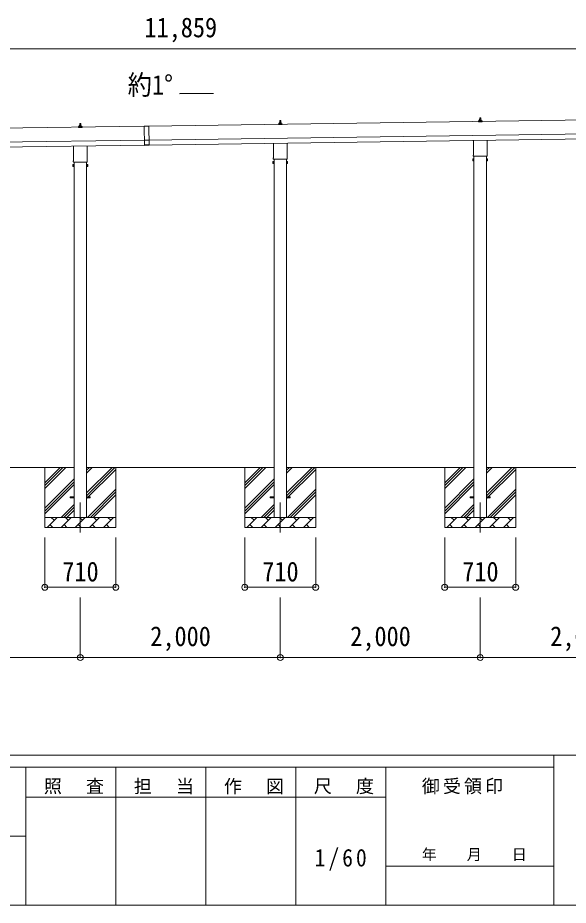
# Model space of a CAD drawing. Units: millimetres at full size, sheet at 1:60. Extents: x -16864 to 16864, y -11640 to 11640.
# Drawn here: x 5321 to 10827, y -11640 to -2764 of the extents above; entities that cross this region are included whole.
import ezdxf
from ezdxf.enums import TextEntityAlignment as Align

# ---------------------------------------------------------------- set-up
doc = ezdxf.new("R2010")
doc.units = ezdxf.units.MM
doc.header["$LTSCALE"] = 60
doc.header["$PDMODE"] = 32
doc.header["$PDSIZE"] = 60
doc.linetypes.add('CHAIN1', pattern=[8, 5, -1, 1, -1])
for name, color, linetype, lineweight in [('0-1_Defpoints', 7, 'CHAIN1', 9), ('0-2_TEXT1', 4, 'Continuous', 9), ('0-3_SHAPE', 7, 'Continuous', 9), ('0-7_PARTS2', 7, 'Continuous', 9), ('0-8_TABLE1', 6, 'Continuous', 9), ('F-0', 7, 'Continuous', 9)]:
    doc.layers.add(name, color=color, linetype=linetype, lineweight=lineweight)
doc.styles.add('ＭＳ ゴシック', font='')
doc.styles.get('ＭＳ ゴシック').set_extended_font_data('MS Gothic')

msp = doc.modelspace()

# ---------------------------------------------------------------- linework, layer by layer
at = {"layer": '0-1_Defpoints'}
for p, q in [((5946.57, -7611.46), (5946.57, -7960.46)), ((7946.57, -7611.46), (7946.57, -7960.46)), ((9946.57, -7611.46), (9946.57, -7960.46))]:
    msp.add_line(p, q, dxfattribs=at)
at = {"layer": '0-2_TEXT1'}
for p, q in [((7277.4, -3520.62), (6941.4, -3525.42)), ((12842.25, -3759.4), (6631.63, -3848.12)), ((7936.87, -3820.7), (7936.87, -3816.48)), ((7937.87, -3816.48), (7955.87, -3816.48)), ((7940.87, -3816.48), (7941.6, -3792.96)), ((7942.6, -3791.98), (7951.15, -3791.98)), ((7952.15, -3792.96), (7952.87, -3816.48)), ((7956.87, -3820.7), (7956.87, -3816.48)), ((9928.62, -3803.41), (9928.62, -3795.7)), ((9965.12, -3803.41), (9928.62, -3803.41)), ((9929.01, -3794.91), (9964.74, -3794.91)), ((9929.39, -3794.73), (9936.11, -3793.1)), ((9936.49, -3792.91), (9957.26, -3792.91)), ((9936.87, -3792.13), (9936.87, -3787.91)), ((9937.87, -3787.91), (9955.87, -3787.91)), ((9940.87, -3787.91), (9941.6, -3764.39)), ((9942.6, -3763.41), (9951.15, -3763.41)), ((9952.15, -3764.39), (9952.87, -3787.91)), ((9956.87, -3792.13), (9956.87, -3787.91)), ((9964.36, -3794.73), (9957.64, -3793.1)), ((9965.12, -3803.41), (9965.12, -3795.7)), ((6586.63, -3848.76), (1051.17, -3927.84)), ((5928.62, -3860.55), (5928.62, -3852.84)), ((5965.12, -3860.55), (5928.62, -3860.55)), ((5929.01, -3852.05), (5964.74, -3852.05)), ((5929.39, -3851.87), (5936.11, -3850.24)), ((5936.49, -3850.05), (5957.26, -3850.05)), ((5936.87, -3849.27), (5936.87, -3845.05)), ((5937.87, -3845.05), (5955.87, -3845.05)), ((5940.87, -3845.05), (5941.6, -3821.53)), ((5942.6, -3820.55), (5951.15, -3820.55)), ((5952.15, -3821.53), (5952.87, -3845.05)), ((5956.87, -3849.27), (5956.87, -3845.05)), ((5964.36, -3851.87), (5957.64, -3850.24)), ((5965.12, -3860.55), (5965.12, -3852.84)), ((6586.62, -3847.76), (6631.62, -3847.12)), ((6586.62, -3847.76), (6589.37, -4040.24)), ((6631.63, -3848.12), (6586.63, -3848.76)), ((6631.62, -3847.12), (6634.37, -4039.6)), ((6633.63, -3988.1), (12844.25, -3899.38)), ((7928.62, -3831.98), (7928.62, -3824.27)), ((7965.12, -3831.98), (7928.62, -3831.98)), ((7929.01, -3823.48), (7964.74, -3823.48)), ((7929.39, -3823.3), (7936.11, -3821.67)), ((7936.49, -3821.48), (7957.26, -3821.48)), ((7964.36, -3823.3), (7957.64, -3821.67)), ((7965.12, -3831.98), (7965.12, -3824.27)), ((1053.17, -4067.83), (6588.63, -3988.75)), ((6633.64, -3989.1), (6588.65, -3989.75)), ((6634.34, -4038.1), (12844.96, -3949.38)), ((9878.27, -4137.4), (9878.27, -3991.76)), ((10014.87, -3989.81), (10014.87, -4137.4)), ((1053.88, -4117.82), (6589.35, -4038.74)), ((5878.27, -4194.54), (5878.27, -4048.9)), ((6014.87, -4046.95), (6014.87, -4194.54)), ((6634.29, -4034.6), (6589.3, -4035.24)), ((6634.37, -4039.6), (6589.37, -4040.24)), ((7878.27, -4165.97), (7878.27, -4020.33)), ((8014.87, -4018.38), (8014.87, -4165.97)), ((7876.57, -4174.74), (7876.57, -4169.24)), ((8016.57, -4169.24), (8016.57, -4174.74)), ((9876.57, -4146.17), (9876.57, -4140.67)), ((10014.5, -4149.67), (9878.63, -4149.67)), ((9884.07, -4149.67), (9884.07, -7761.46)), ((10009.07, -7761.46), (10009.07, -4149.67)), ((10016.57, -4140.67), (10016.57, -4146.17)), ((5872.57, -4232.81), (5873.33, -4231.5)), ((5872.57, -4232.81), (5872.57, -4249.81)), ((5872.57, -4249.81), (5873.33, -4251.13)), ((5879.57, -4236.41), (5873.33, -4236.41)), ((5879.57, -4246.22), (5873.33, -4246.22)), ((5879.57, -4251.13), (5873.33, -4251.13)), ((5876.57, -4203.31), (5876.57, -4197.81)), ((6014.5, -4206.81), (5878.63, -4206.81)), ((5882.07, -4250.51), (5879.57, -4250.51)), ((5884.07, -4206.81), (5884.07, -7761.46)), ((6009.07, -7761.46), (6009.07, -4206.81)), ((6011.07, -4250.51), (6013.57, -4250.51)), ((6013.57, -4236.41), (6019.81, -4236.41)), ((6013.57, -4246.22), (6019.81, -4246.22)), ((6013.57, -4251.13), (6019.81, -4251.13)), ((6016.57, -4197.81), (6016.57, -4203.31)), ((6020.57, -4232.81), (6019.81, -4231.5)), ((6020.57, -4249.81), (6019.81, -4251.13)), ((6020.57, -4232.81), (6020.57, -4249.81)), ((7872.57, -4204.24), (7873.33, -4202.93)), ((7872.57, -4204.24), (7872.57, -4221.24)), ((7872.57, -4221.24), (7873.33, -4222.56)), ((7879.57, -4207.83), (7873.33, -4207.83)), ((7879.57, -4217.65), (7873.33, -4217.65)), ((7879.57, -4222.56), (7873.33, -4222.56)), ((8014.5, -4178.24), (7878.63, -4178.24)), ((7882.07, -4221.94), (7879.57, -4221.94)), ((7884.07, -4178.24), (7884.07, -7761.46)), ((8009.07, -7761.46), (8009.07, -4178.24)), ((8011.07, -4221.94), (8013.57, -4221.94)), ((8013.57, -4207.83), (8019.81, -4207.83)), ((8013.57, -4217.65), (8019.81, -4217.65)), ((8013.57, -4222.56), (8019.81, -4222.56)), ((8020.57, -4204.24), (8019.81, -4202.93)), ((8020.57, -4221.24), (8019.81, -4222.56)), ((8020.57, -4204.24), (8020.57, -4221.24)), ((9872.57, -4175.67), (9873.33, -4174.36)), ((9872.57, -4175.67), (9872.57, -4192.67)), ((9872.57, -4192.67), (9873.33, -4193.99)), ((9879.57, -4179.26), (9873.33, -4179.26)), ((9879.57, -4189.08), (9873.33, -4189.08)), ((9879.57, -4193.99), (9873.33, -4193.99)), ((9882.07, -4193.37), (9879.57, -4193.37)), ((10011.07, -4193.37), (10013.57, -4193.37)), ((10013.57, -4179.26), (10019.81, -4179.26)), ((10013.57, -4189.08), (10019.81, -4189.08)), ((10013.57, -4193.99), (10019.81, -4193.99)), ((10020.57, -4175.67), (10019.81, -4174.36)), ((10020.57, -4192.67), (10019.81, -4193.99)), ((10020.57, -4175.67), (10020.57, -4192.67)), ((5846.57, -7556.96), (5884.07, -7556.96)), ((5846.57, -7565.96), (5846.57, -7556.96)), ((5846.57, -7556.96), (5884.07, -7556.96)), ((5846.57, -7565.96), (5846.57, -7556.96)), ((5846.57, -7565.96), (5884.07, -7565.96)), ((5846.57, -7565.96), (5884.07, -7565.96)), ((6009.07, -7556.96), (6046.57, -7556.96)), ((6009.07, -7556.96), (6046.57, -7556.96)), ((6009.07, -7565.96), (6046.57, -7565.96)), ((6009.07, -7565.96), (6046.57, -7565.96)), ((6046.57, -7565.96), (6046.57, -7556.96)), ((6046.57, -7565.96), (6046.57, -7556.96)), ((7846.57, -7556.96), (7884.07, -7556.96)), ((7846.57, -7565.96), (7846.57, -7556.96)), ((7846.57, -7556.96), (7884.07, -7556.96)), ((7846.57, -7565.96), (7846.57, -7556.96)), ((7846.57, -7565.96), (7884.07, -7565.96)), ((7846.57, -7565.96), (7884.07, -7565.96)), ((8009.07, -7556.96), (8046.57, -7556.96)), ((8009.07, -7556.96), (8046.57, -7556.96)), ((8009.07, -7565.96), (8046.57, -7565.96)), ((8009.07, -7565.96), (8046.57, -7565.96)), ((8046.57, -7565.96), (8046.57, -7556.96)), ((8046.57, -7565.96), (8046.57, -7556.96)), ((9846.57, -7556.96), (9884.07, -7556.96)), ((9846.57, -7565.96), (9846.57, -7556.96)), ((9846.57, -7556.96), (9884.07, -7556.96)), ((9846.57, -7565.96), (9846.57, -7556.96)), ((9846.57, -7565.96), (9884.07, -7565.96)), ((9846.57, -7565.96), (9884.07, -7565.96)), ((10009.07, -7556.96), (10046.57, -7556.96)), ((10009.07, -7556.96), (10046.57, -7556.96)), ((10009.07, -7565.96), (10046.57, -7565.96)), ((10009.07, -7565.96), (10046.57, -7565.96)), ((10046.57, -7565.96), (10046.57, -7556.96)), ((10046.57, -7565.96), (10046.57, -7556.96))]:
    msp.add_line(p, q, dxfattribs=at)
for points in [[(5879.57, -4251.13), (5879.57, -4231.5), (5873.33, -4231.5)], [(5879.57, -4250.51), (5879.57, -4232.11), (5882.07, -4232.11)], [(6013.57, -4250.51), (6013.57, -4232.11), (6011.07, -4232.11)], [(6013.57, -4251.13), (6013.57, -4231.5), (6019.81, -4231.5)], [(7879.57, -4222.56), (7879.57, -4202.93), (7873.33, -4202.93)], [(7879.57, -4221.94), (7879.57, -4203.54), (7882.07, -4203.54)], [(8013.57, -4221.94), (8013.57, -4203.54), (8011.07, -4203.54)], [(8013.57, -4222.56), (8013.57, -4202.93), (8019.81, -4202.93)], [(9879.57, -4193.99), (9879.57, -4174.36), (9873.33, -4174.36)], [(9879.57, -4193.37), (9879.57, -4174.97), (9882.07, -4174.97)], [(10013.57, -4193.37), (10013.57, -4174.97), (10011.07, -4174.97)], [(10013.57, -4193.99), (10013.57, -4174.36), (10019.81, -4174.36)]]:
    msp.add_lwpolyline(points, dxfattribs=at)
for points in [[(5882.07, -4251.81), (5882.07, -4230.81), (5884.07, -4230.81), (5884.07, -4251.81)], [(6011.07, -4251.81), (6011.07, -4230.81), (6009.07, -4230.81), (6009.07, -4251.81)], [(7882.07, -4223.24), (7882.07, -4202.24), (7884.07, -4202.24), (7884.07, -4223.24)], [(8011.07, -4223.24), (8011.07, -4202.24), (8009.07, -4202.24), (8009.07, -4223.24)], [(9882.07, -4194.67), (9882.07, -4173.67), (9884.07, -4173.67), (9884.07, -4194.67)], [(10011.07, -4194.67), (10011.07, -4173.67), (10009.07, -4173.67), (10009.07, -4194.67)]]:
    msp.add_lwpolyline(points, close=True, dxfattribs=at)
for centre, radius, start, end in [((7940.96, -3817.12), 4.13, 90, 171.17633), ((7937.87, -3817.48), 1, 90, 180), ((7942.6, -3792.98), 1, 90, 178.60509), ((7950.21, -3816.48), 4.83, 133.60282, 180), ((7943.54, -3816.48), 4.83, 0, 46.39718), ((7951.15, -3792.98), 1, 1.39491, 90), ((7952.79, -3817.12), 4.13, 8.82367, 90), ((7955.87, -3817.48), 1, 0, 90), ((9929.62, -3795.7), 1, 103.62699, 180), ((9935.87, -3792.13), 1, 283.62699, 0), ((9940.96, -3788.55), 4.13, 90, 171.17633), ((9937.87, -3788.91), 1, 90, 180), ((9942.6, -3764.41), 1, 90, 178.60509), ((9950.21, -3787.91), 4.83, 133.60282, 180), ((9943.54, -3787.91), 4.83, 0, 46.39718), ((9951.15, -3764.41), 1, 1.39491, 90), ((9952.79, -3788.55), 4.13, 8.82367, 90), ((9955.87, -3788.91), 1, 0, 90), ((9957.87, -3792.13), 1, 180, 256.37301), ((9964.12, -3795.7), 1, 0, 76.37301), ((5929.62, -3852.84), 1, 103.62699, 180), ((5935.87, -3849.27), 1, 283.62699, 0), ((5940.96, -3845.69), 4.13, 90, 171.17633), ((5937.87, -3846.05), 1, 90, 180), ((5942.6, -3821.55), 1, 90, 178.60509), ((5950.21, -3845.05), 4.83, 133.60282, 180), ((5943.54, -3845.05), 4.83, 0, 46.39718), ((5951.15, -3821.55), 1, 1.39491, 90), ((5952.79, -3845.69), 4.13, 8.82367, 90), ((5955.87, -3846.05), 1, 0, 90), ((5957.87, -3849.27), 1, 180, 256.37301), ((5964.12, -3852.84), 1, 0, 76.37301), ((7929.62, -3824.27), 1, 103.62699, 180), ((7935.87, -3820.7), 1, 283.62699, 0), ((7957.87, -3820.7), 1, 180, 256.37301), ((7964.12, -3824.27), 1, 0, 76.37301), ((7880.57, -4169.24), 4, 125.09963, 180), ((8012.57, -4169.24), 4, 0, 54.90037), ((9880.57, -4140.67), 4, 125.09963, 180), ((9880.57, -4146.17), 4, 180, 194.47751), ((9880.57, -4146.17), 4, 194.47751, 241.04498), ((10012.57, -4146.17), 4, 298.95502, 345.52249), ((10012.57, -4140.67), 4, 0, 54.90037), ((10012.57, -4146.17), 4, 345.52249, 0), ((5876.91, -4233.95), 4.34, 145.61575, 214.38425), ((5876.91, -4248.67), 4.34, 145.61575, 214.38425), ((5888.81, -4241.31), 16.24, 162.41205, 197.58795), ((5880.57, -4197.81), 4, 125.09963, 180), ((5880.57, -4203.31), 4, 180, 194.47751), ((5880.57, -4203.31), 4, 194.47751, 241.04498), ((6012.57, -4203.31), 4, 298.95502, 345.52249), ((6012.57, -4197.81), 4, 0, 54.90037), ((6012.57, -4203.31), 4, 345.52249, 0), ((6016.22, -4233.95), 4.34, 325.61575, 34.38425), ((6004.33, -4241.31), 16.24, 342.41205, 17.58795), ((6016.22, -4248.67), 4.34, 325.61575, 34.38425), ((7876.91, -4205.38), 4.34, 145.61575, 214.38425), ((7876.91, -4220.1), 4.34, 145.61575, 214.38425), ((7888.81, -4212.74), 16.24, 162.41205, 197.58795), ((7880.57, -4174.74), 4, 180, 194.47751), ((7880.57, -4174.74), 4, 194.47751, 241.04498), ((8012.57, -4174.74), 4, 298.95502, 345.52249), ((8012.57, -4174.74), 4, 345.52249, 0), ((8016.22, -4205.38), 4.34, 325.61575, 34.38425), ((8004.33, -4212.74), 16.24, 342.41205, 17.58795), ((8016.22, -4220.1), 4.34, 325.61575, 34.38425), ((9876.91, -4176.81), 4.34, 145.61575, 214.38425), ((9888.81, -4184.17), 16.24, 162.41205, 197.58795), ((9876.91, -4191.53), 4.34, 145.61575, 214.38425), ((10016.22, -4176.81), 4.34, 325.61575, 34.38425), ((10004.33, -4184.17), 16.24, 342.41205, 17.58795), ((10016.22, -4191.53), 4.34, 325.61575, 34.38425)]:
    msp.add_arc(centre, radius, start, end, dxfattribs=at)
at = {"layer": '0-3_SHAPE'}
for p, q in [((5884.07, -7261.46), (4009.07, -7261.46)), ((5591.57, -7261.46), (5591.57, -7861.46)), ((5591.57, -7414.94), (5745.05, -7261.46)), ((5591.57, -7443.22), (5773.33, -7261.46)), ((5591.57, -7471.51), (5801.62, -7261.46)), ((7884.07, -7261.46), (6009.07, -7261.46)), ((6009.07, -7290.28), (6037.89, -7261.46)), ((6009.07, -7318.57), (6066.18, -7261.46)), ((6009.07, -7516.55), (6264.17, -7261.46)), ((6009.07, -7544.84), (6291.57, -7262.34)), ((6301.57, -7261.46), (6301.57, -7861.46)), ((7591.57, -7261.46), (7591.57, -7861.46)), ((7591.57, -7414.94), (7745.05, -7261.46)), ((7591.57, -7443.22), (7773.33, -7261.46)), ((7591.57, -7471.51), (7801.62, -7261.46)), ((9884.07, -7261.46), (8009.07, -7261.46)), ((8009.07, -7290.28), (8037.89, -7261.46)), ((8009.07, -7318.57), (8066.18, -7261.46)), ((8009.07, -7516.55), (8264.17, -7261.46)), ((8009.07, -7544.84), (8291.57, -7262.34)), ((8301.57, -7261.46), (8301.57, -7861.46)), ((9591.57, -7261.46), (9591.57, -7861.46)), ((9591.57, -7414.94), (9745.05, -7261.46)), ((9591.57, -7443.22), (9773.33, -7261.46)), ((9591.57, -7471.51), (9801.62, -7261.46)), ((11884.07, -7261.46), (10009.07, -7261.46)), ((10009.07, -7290.28), (10037.89, -7261.46)), ((10009.07, -7318.57), (10066.18, -7261.46)), ((10009.07, -7516.55), (10264.17, -7261.46)), ((10009.07, -7544.84), (10291.57, -7262.34)), ((10301.57, -7261.46), (10301.57, -7861.46)), ((6009.07, -7573.12), (6301.57, -7280.62)), ((8009.07, -7573.12), (8301.57, -7280.62)), ((10009.07, -7573.12), (10301.57, -7280.62)), ((5591.57, -7669.5), (5884.07, -7377)), ((5591.57, -7697.78), (5884.07, -7405.28)), ((5591.57, -7726.07), (5884.07, -7433.57)), ((7591.57, -7669.5), (7884.07, -7377)), ((7591.57, -7697.78), (7884.07, -7405.28)), ((7591.57, -7726.07), (7884.07, -7433.57)), ((9591.57, -7669.5), (9884.07, -7377)), ((9591.57, -7697.78), (9884.07, -7405.28)), ((9591.57, -7726.07), (9884.07, -7433.57)), ((6018.72, -7761.46), (6301.57, -7478.61)), ((6047.01, -7761.46), (6301.57, -7506.9)), ((6075.29, -7761.46), (6301.57, -7535.18)), ((8018.72, -7761.46), (8301.57, -7478.61)), ((8047.01, -7761.46), (8301.57, -7506.9)), ((8075.29, -7761.46), (8301.57, -7535.18)), ((10018.72, -7761.46), (10301.57, -7478.61)), ((10047.01, -7761.46), (10301.57, -7506.9)), ((10075.29, -7761.46), (10301.57, -7535.18)), ((5754.17, -7761.46), (5884.07, -7631.55)), ((7754.17, -7761.46), (7884.07, -7631.55)), ((9754.17, -7761.46), (9884.07, -7631.55)), ((5782.45, -7761.46), (5884.07, -7659.84)), ((5810.73, -7761.46), (5884.07, -7688.12)), ((7782.45, -7761.46), (7884.07, -7659.84)), ((7810.73, -7761.46), (7884.07, -7688.12)), ((9782.45, -7761.46), (9884.07, -7659.84)), ((9810.73, -7761.46), (9884.07, -7688.12)), ((5591.57, -7761.46), (6301.57, -7761.46)), ((5613.72, -7861.46), (5713.72, -7761.46)), ((5685.17, -7790.01), (5656.62, -7761.46)), ((5755.14, -7861.46), (5855.14, -7761.46)), ((5826.59, -7790.01), (5798.04, -7761.46)), ((5896.57, -7861.46), (5996.57, -7761.46)), ((5968.01, -7790.01), (5939.46, -7761.46)), ((6037.99, -7861.46), (6137.99, -7761.46)), ((6109.43, -7790.01), (6080.88, -7761.46)), ((6179.41, -7861.46), (6279.41, -7761.46)), ((6250.86, -7790.01), (6222.3, -7761.46)), ((7591.57, -7761.46), (8301.57, -7761.46)), ((7613.72, -7861.46), (7713.72, -7761.46)), ((7685.17, -7790.01), (7656.62, -7761.46)), ((7755.14, -7861.46), (7855.14, -7761.46)), ((7826.59, -7790.01), (7798.04, -7761.46)), ((7896.57, -7861.46), (7996.57, -7761.46)), ((7968.01, -7790.01), (7939.46, -7761.46)), ((8037.99, -7861.46), (8137.99, -7761.46)), ((8109.43, -7790.01), (8080.88, -7761.46)), ((8179.41, -7861.46), (8279.41, -7761.46)), ((8250.86, -7790.01), (8222.3, -7761.46)), ((9591.57, -7761.46), (10301.57, -7761.46)), ((9613.72, -7861.46), (9713.72, -7761.46)), ((9685.17, -7790.01), (9656.62, -7761.46)), ((9755.14, -7861.46), (9855.14, -7761.46)), ((9826.59, -7790.01), (9798.04, -7761.46)), ((9896.57, -7861.46), (9996.57, -7761.46)), ((9968.01, -7790.01), (9939.46, -7761.46)), ((10037.99, -7861.46), (10137.99, -7761.46)), ((10109.43, -7790.01), (10080.88, -7761.46)), ((10179.41, -7861.46), (10279.41, -7761.46)), ((10250.86, -7790.01), (10222.3, -7761.46)), ((6301.57, -7861.46), (5591.57, -7861.46)), ((5642.28, -7832.9), (5670.83, -7861.46)), ((5783.7, -7832.9), (5812.25, -7861.46)), ((5925.12, -7832.9), (5953.67, -7861.46)), ((6066.54, -7832.9), (6095.09, -7861.46)), ((6207.96, -7832.9), (6236.52, -7861.46)), ((8301.57, -7861.46), (7591.57, -7861.46)), ((7642.28, -7832.9), (7670.83, -7861.46)), ((7783.7, -7832.9), (7812.25, -7861.46)), ((7925.12, -7832.9), (7953.67, -7861.46)), ((8066.54, -7832.9), (8095.09, -7861.46)), ((8207.96, -7832.9), (8236.52, -7861.46)), ((10301.57, -7861.46), (9591.57, -7861.46)), ((9642.28, -7832.9), (9670.83, -7861.46)), ((9783.7, -7832.9), (9812.25, -7861.46)), ((9925.12, -7832.9), (9953.67, -7861.46)), ((10066.54, -7832.9), (10095.09, -7861.46)), ((10207.96, -7832.9), (10236.52, -7861.46))]:
    msp.add_line(p, q, dxfattribs=at)
at = {"layer": '0-7_PARTS2', "color": 4}
for p, q in [((6941.4, -3525.42), (6941.4, -3520.62)), ((6941.4, -3520.62), (7277.4, -3520.62))]:
    msp.add_line(p, q, dxfattribs=at)
at = {"layer": '0-8_TABLE1'}
for p, q in [((12877.57, -3073.82), (1018.57, -3073.82)), ((5591.57, -8460.46), (5591.57, -7960.46)), ((6301.57, -8460.46), (6301.57, -7960.46)), ((7591.57, -8460.46), (7591.57, -7960.46)), ((8301.57, -8460.46), (8301.57, -7960.46)), ((9591.57, -8460.46), (9591.57, -7960.46)), ((10301.57, -8460.46), (10301.57, -7960.46)), ((5591.57, -8460.46), (6301.57, -8460.46)), ((7591.57, -8460.46), (8301.57, -8460.46)), ((9591.57, -8460.46), (10301.57, -8460.46)), ((5946.57, -9162.46), (5946.57, -8562.46)), ((7946.57, -9162.46), (7946.57, -8562.46)), ((9946.57, -9162.46), (9946.57, -8562.46)), ((5946.57, -9162.46), (3946.57, -9162.46)), ((7946.57, -9162.46), (5946.57, -9162.46)), ((9946.57, -9162.46), (7946.57, -9162.46)), ((11946.57, -9162.46), (9946.57, -9162.46))]:
    msp.add_line(p, q, dxfattribs=at)
for p in [(5591.57, -8460.46), (6301.57, -8460.46), (7591.57, -8460.46), (8301.57, -8460.46), (9591.57, -8460.46), (10301.57, -8460.46), (5946.57, -9162.46), (7946.57, -9162.46), (9946.57, -9162.46)]:
    msp.add_point(p, dxfattribs=at)
at = {"layer": 'F-0', "color": 5, "lineweight": 5}
for p, q in [((-16864.12, -10140), (16015.88, -10140)), ((10682.37, -10140), (10682.37, -11640)), ((-16864.12, -10260), (10682.37, -10260)), ((5402.37, -10260), (5402.37, -11640)), ((6302.37, -10260), (6302.37, -11640)), ((7202.37, -10260), (7202.37, -11640)), ((8102.36, -10260), (8102.36, -11640)), ((9002.37, -10260), (9002.37, -11640)), ((5402.37, -10560), (9002.37, -10560)), ((-6897.63, -10950), (5402.37, -10950)), ((9002.37, -11250), (10682.37, -11250)), ((-16864.12, -11640), (16015.88, -11640))]:
    msp.add_line(p, q, dxfattribs=at)

# ---------------------------------------------------------------- texts
at = {"layer": '0-7_PARTS2', "style": 'ＭＳ ゴシック', "width": 0.9}
msp.add_text('約1°', height=197.9, dxfattribs=at).set_placement((6420.32, -3593.18), align=Align.BOTTOM_LEFT)
at = {"layer": '0-8_TABLE1', "color": 7, "style": 'ＭＳ ゴシック', "width": 0.9}
for s, p in [('11,859', (6588.07, -3018.82)), ('710', (5766.57, -8460.46)), ('710', (7766.57, -8460.46)), ('710', (9766.57, -8460.46)), ('2,000', (6646.57, -9107.46)), ('2,000', (8646.57, -9107.46)), ('2,000', (10646.57, -9107.46))]:
    msp.add_text(s, height=197.9, dxfattribs=at).set_placement(p, align=Align.BOTTOM_LEFT)
at = {"layer": 'F-0', "style": 'ＭＳ ゴシック'}
msp.add_text('年\u3000\u3000月\u3000\u3000日', height=110, dxfattribs=at).set_placement((9362.37, -11220), align=Align.BOTTOM_LEFT)
at = {"layer": 'F-0', "attachment_point": 7, "style": 'ＭＳ ゴシック'}
for s, insert, char_height in [('\\T1.17;照\u3000査', (5582.37, -10530), 132), ('\\T1.17;担\u3000当', (6482.37, -10530), 132), ('\\T1.17;作\u3000図', (7382.37, -10530), 132), ('\\T1.17;尺\u3000度', (8282.37, -10530), 132), ('\\T1.17;御受領印', (9362.37, -10530), 132), ('\\T1.28;\\W0.9;1/60', (8289.87, -11295), 176)]:
    msp.add_mtext(s, dxfattribs=dict(at, insert=insert, char_height=char_height))

doc.saveas('drawing.dxf')
